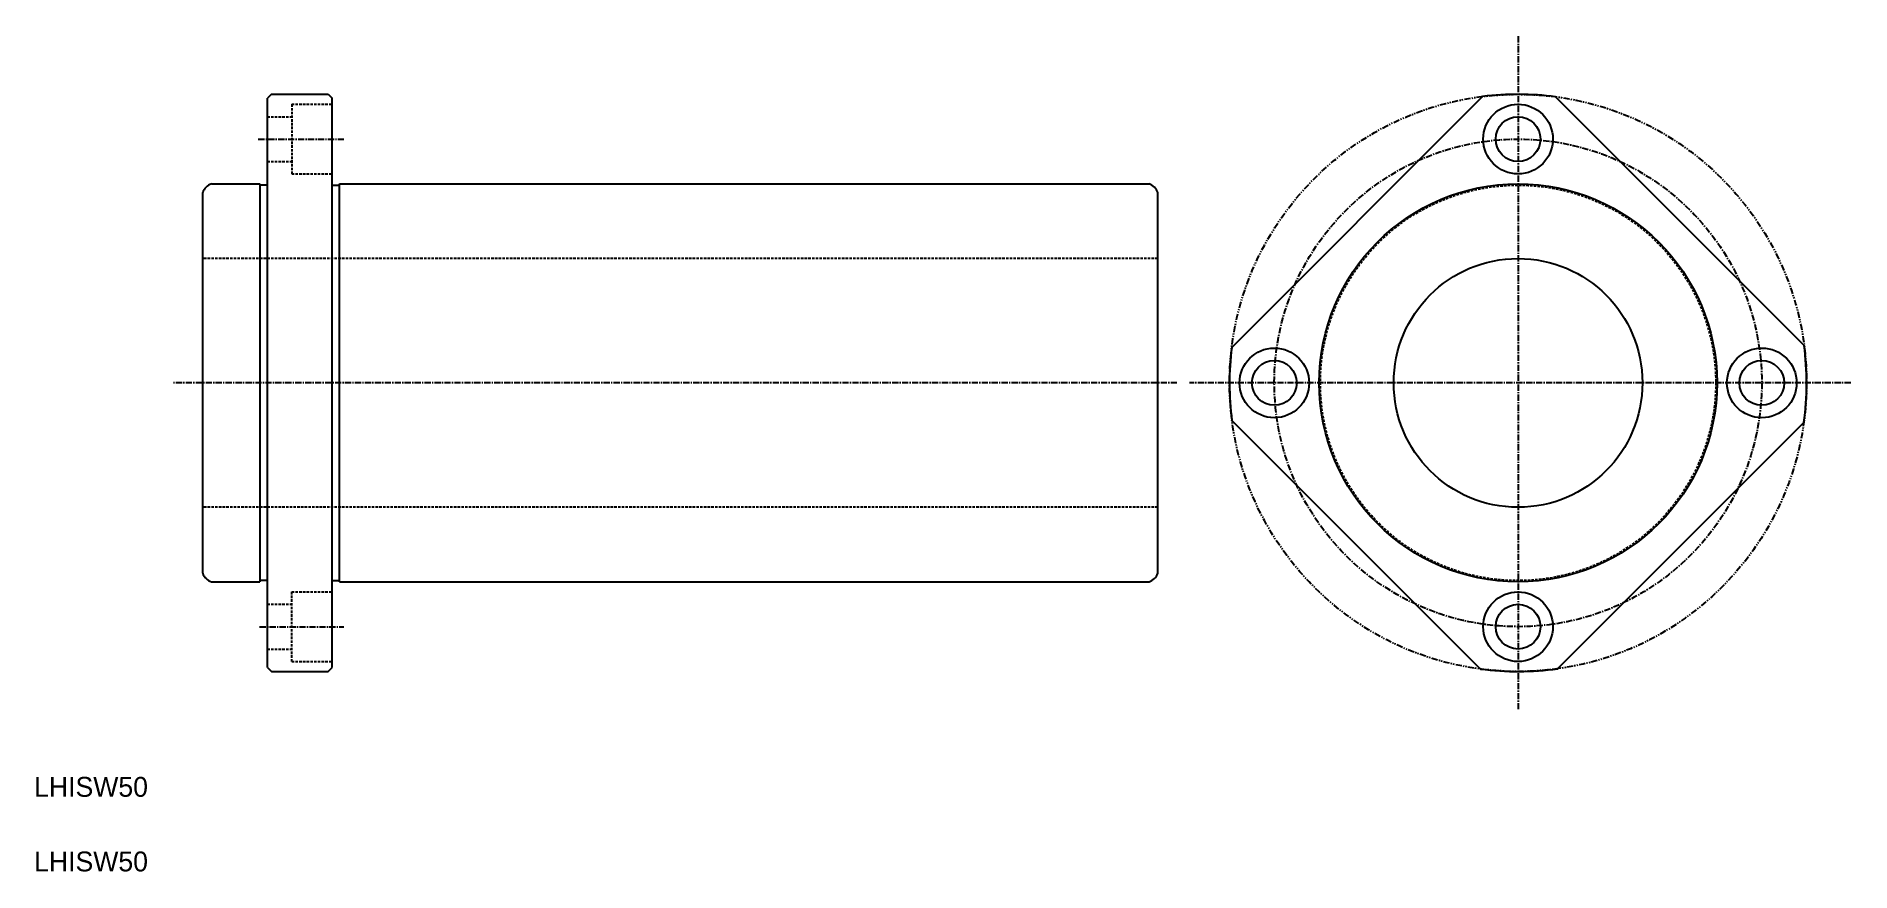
# Model space of a CAD drawing. Extents: x 10 to 375, y 10 to 178.
import ezdxf

# ---------------------------------------------------------------- set-up
doc = ezdxf.new("R2010")
doc.units = 0
for name, pattern in [('CENTER', [2, 1.25, -0.25, 0.25, -0.25]), ('DASHED', [0.75, 0.5, -0.25]), ('PHANTOM', [2.5, 1.25, -0.25, 0.25, -0.25, 0.25, -0.25])]:
    doc.linetypes.add(name, pattern=pattern)
doc.layers.get('0').update_dxf_attribs({"linetype": 'CONTINUOUS'})
doc.layers.add('CENTER', color=1, linetype='CENTER')

msp = doc.modelspace()

# ---------------------------------------------------------------- linework, layer by layer
at = {"color": 7, "linetype": 'CONTINUOUS'}
for p, q in [((57.69, 166.19), (56.89, 165.39)), ((56.89, 50.99), (56.89, 165.39)), ((57.69, 166.19), (69.09, 166.19)), ((69.09, 166.19), (69.89, 165.39)), ((69.89, 50.99), (69.89, 165.39)), ((250.76, 115.32), (301.19, 165.75)), ((315.86, 165.69), (365.82, 115.73)), ((43.89, 69.93), (43.89, 146.44)), ((45.64, 148.19), (55.39, 148.19)), ((55.39, 148.19), (55.39, 68.19)), ((56.89, 147.94), (55.39, 147.94)), ((69.89, 147.94), (71.39, 147.94)), ((71.39, 148.19), (234.14, 148.19)), ((71.39, 68.19), (71.39, 148.19)), ((235.89, 69.93), (235.89, 146.44)), ((250.81, 100.64), (300.77, 50.68)), ((365.77, 100.22), (316.28, 50.74)), ((45.64, 68.19), (55.39, 68.19)), ((56.89, 68.44), (55.39, 68.44)), ((69.89, 68.44), (71.39, 68.44)), ((71.39, 68.19), (234.14, 68.19)), ((56.89, 50.99), (57.69, 50.19)), ((57.69, 50.19), (69.09, 50.19)), ((69.09, 50.19), (69.89, 50.99))]:
    msp.add_line(p, q, dxfattribs=at)
at = {"color": 3, "linetype": 'DASHED'}
for p, q in [((61.79, 164.19), (69.89, 164.19)), ((61.79, 164.19), (61.79, 150.19)), ((56.89, 161.69), (61.79, 161.69)), ((56.89, 152.69), (61.79, 152.69)), ((61.79, 150.19), (69.89, 150.19)), ((235.89, 133.19), (43.89, 133.19)), ((235.89, 83.19), (43.89, 83.19)), ((61.79, 66.19), (69.89, 66.19)), ((61.79, 52.19), (61.79, 66.19)), ((56.89, 63.69), (61.79, 63.69)), ((56.89, 54.69), (61.79, 54.69)), ((61.79, 52.19), (69.89, 52.19))]:
    msp.add_line(p, q, dxfattribs=at)
at = {"color": 3, "linetype": 'PHANTOM'}
msp.add_circle((308.32, 108.19), 58, dxfattribs=at)
at = {"color": 7, "linetype": 'CONTINUOUS'}
for centre, radius in [((308.32, 157.19), 7), ((308.32, 157.19), 4.5), ((308.32, 108.19), 40), ((308.32, 108.19), 25), ((259.32, 108.19), 7), ((357.32, 108.19), 7), ((259.32, 108.19), 4.5), ((357.32, 108.19), 4.5), ((308.32, 59.19), 7), ((308.32, 59.19), 4.5)]:
    msp.add_circle(centre, radius, dxfattribs=at)
at = {"color": 3, "linetype": 'DASHED'}
msp.add_circle((308.32, 108.19), 39.75, dxfattribs=at)
at = {"color": 7, "linetype": 'CONTINUOUS'}
for centre, radius, start, end in [((308.32, 108.19), 58, 82.5235, 97.0604), ((46.54, 145.54), 2.8, 108.8392, 161.1608), ((233.24, 145.54), 2.8, 18.8392, 71.1608), ((308.32, 108.19), 58, 172.9396, 187.4765), ((308.32, 108.19), 58, 352.1035, 7.4765), ((46.54, 70.84), 2.8, 198.8392, 251.1608), ((233.24, 70.84), 2.8, 288.8392, 341.1608), ((308.32, 108.19), 58, 262.5235, 277.8965)]:
    msp.add_arc(centre, radius, start, end, dxfattribs=at)
at = {"layer": 'CENTER', "color": 1, "linetype": 'CENTER'}
for p, q in [((308.32, 177.85), (308.32, 42.52)), ((55.06, 157.19), (72.24, 157.19)), ((239.74, 108.19), (37.96, 108.19)), ((375.19, 108.19), (242.24, 108.19)), ((55.34, 59.19), (72.24, 59.19))]:
    msp.add_line(p, q, dxfattribs=at)
msp.add_circle((308.32, 108.19), 49, dxfattribs=at)

# ---------------------------------------------------------------- texts
at = {"color": 7, "linetype": 'CONTINUOUS'}
for p in [(10, 25), (10, 10)]:
    msp.add_text('LHISW50', height=4, dxfattribs=at).set_placement(p)

doc.saveas('drawing.dxf')
